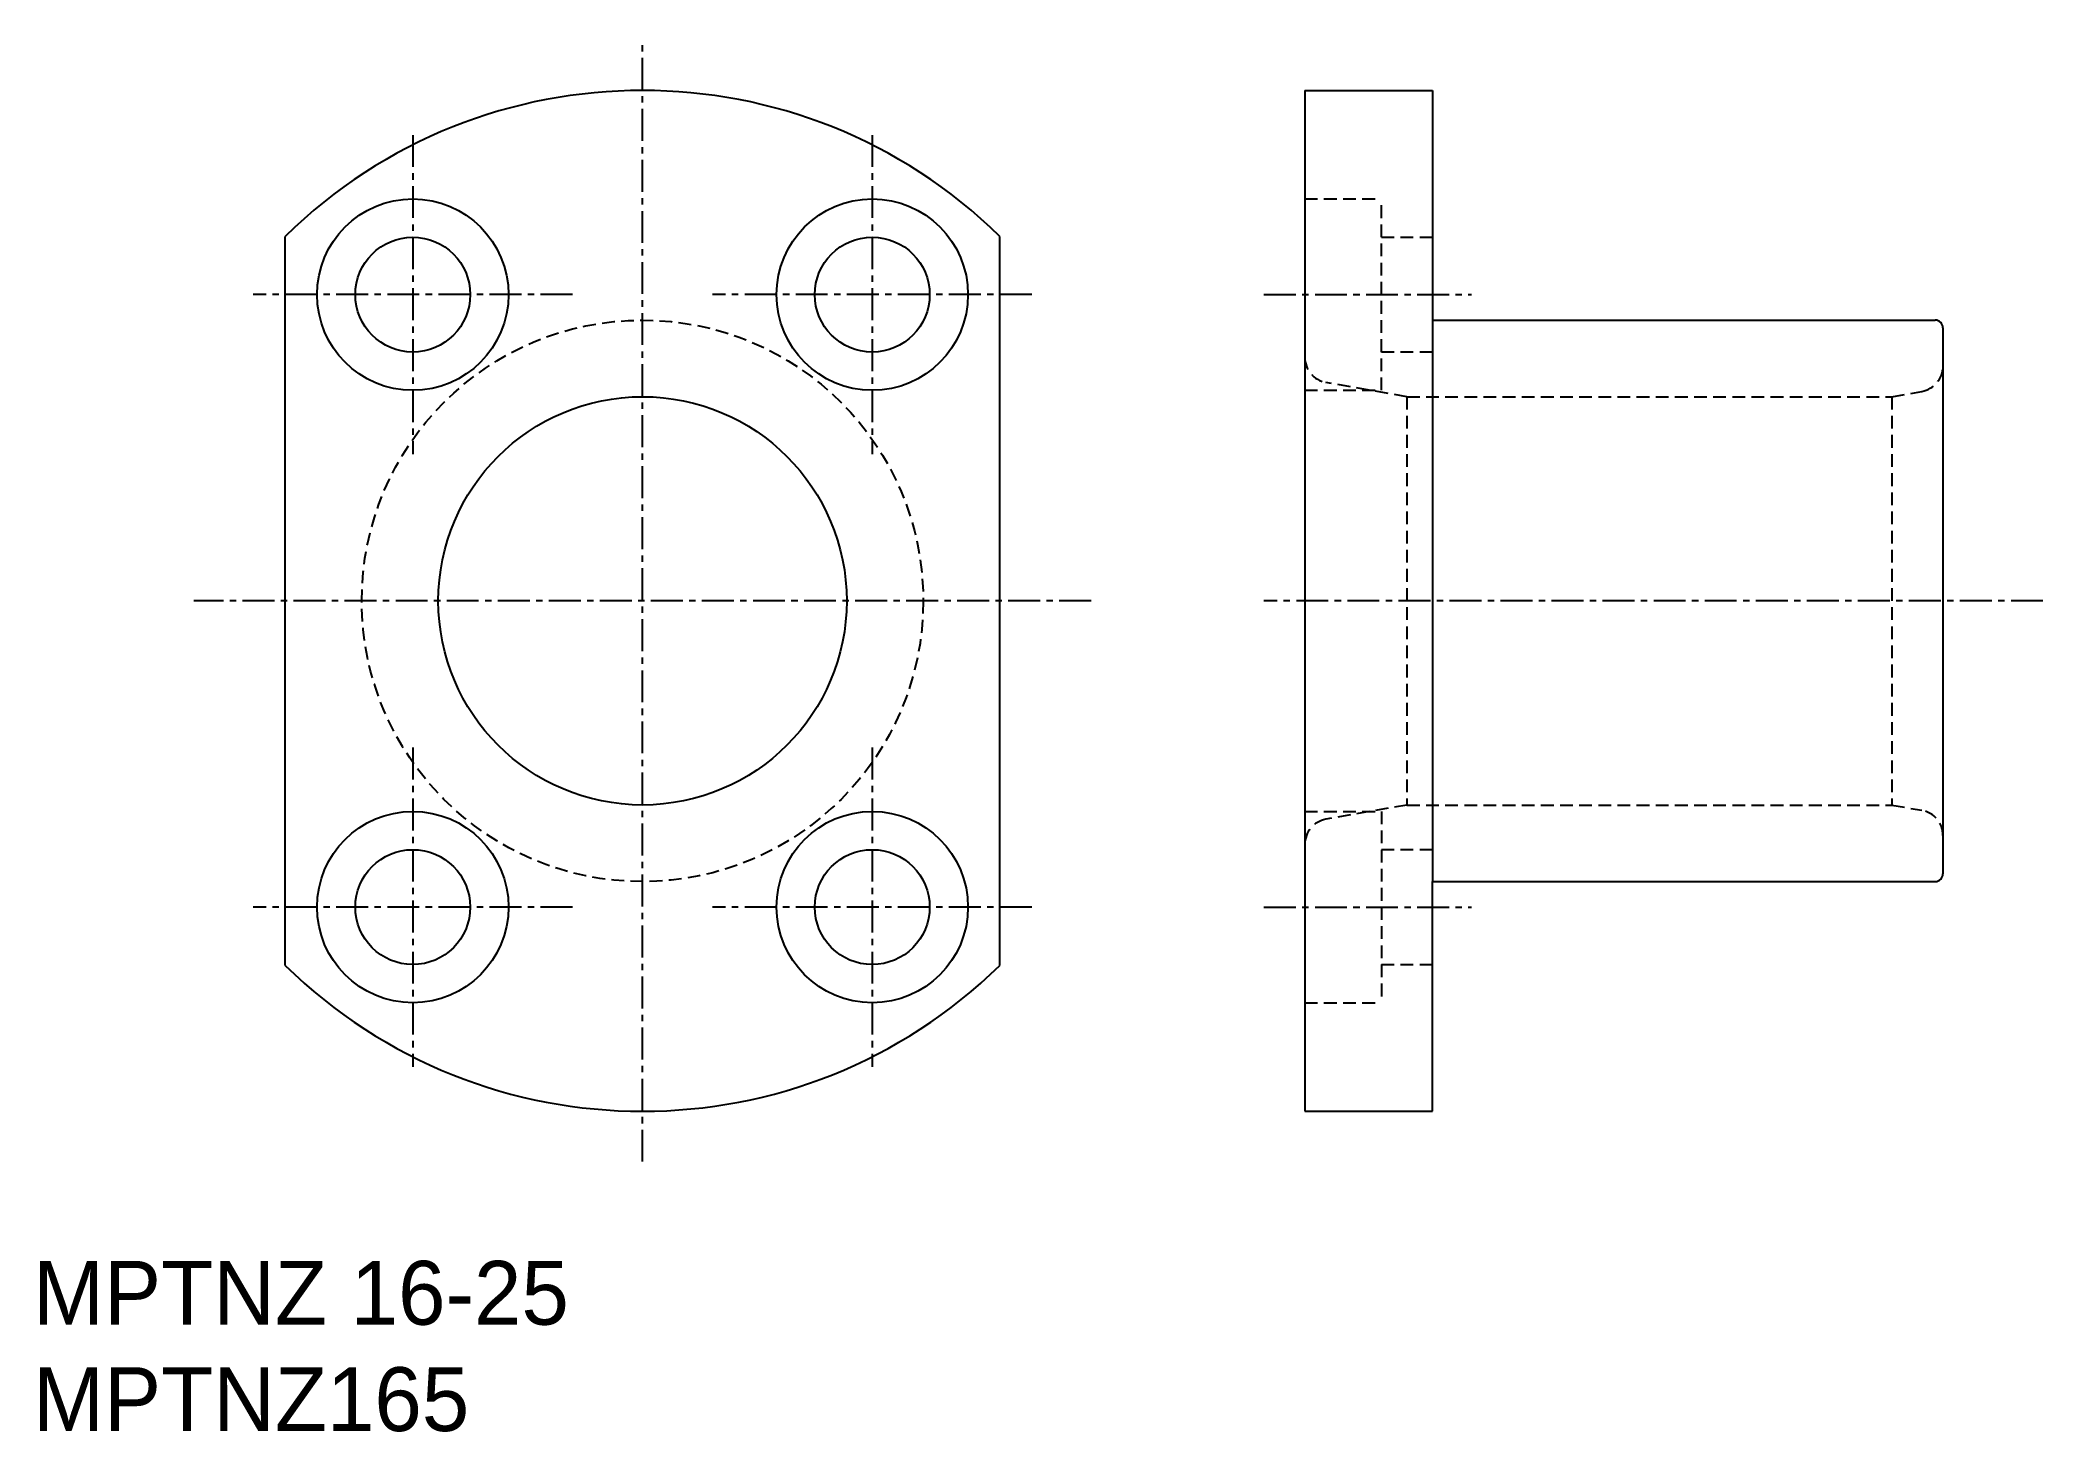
# Model space of a CAD drawing. Extents: x 173.9 to 252.4, y 59.5 to 114.
import ezdxf

# ---------------------------------------------------------------- set-up
doc = ezdxf.new("R2010")
doc.units = 0
doc.linetypes.add('CENTER', pattern=[2, 1.25, -0.25, 0.25, -0.25])
doc.linetypes.add('DASHED', pattern=[0.75, 0.5, -0.25])
doc.layers.get('0').update_dxf_attribs({"linetype": 'CONTINUOUS'})
doc.layers.add('CENTER', color=1, linetype='CENTER')

msp = doc.modelspace()

# ---------------------------------------------------------------- linework, layer by layer
at = {"color": 7, "linetype": 'CONTINUOUS'}
for p, q in [((223.457, 112.041), (223.457, 72.041)), ((223.457, 112.041), (228.457, 112.041)), ((228.457, 112.041), (228.457, 103.041)), ((183.509, 77.758), (183.509, 106.324)), ((211.509, 77.758), (211.509, 106.324)), ((228.457, 106.291), (228.457, 106.291)), ((228.457, 103.041), (248.157, 103.041)), ((228.457, 103.041), (228.457, 81.041)), ((248.457, 102.741), (248.457, 81.341)), ((228.457, 72.041), (228.457, 81.041)), ((228.457, 81.041), (248.157, 81.041)), ((223.457, 72.041), (228.457, 72.041))]:
    msp.add_line(p, q, dxfattribs=at)
at = {"color": 3, "linetype": 'DASHED'}
for p, q in [((223.457, 107.791), (226.457, 107.791)), ((226.457, 100.291), (226.457, 107.791)), ((226.457, 106.291), (228.457, 106.291)), ((228.457, 101.791), (226.457, 101.791)), ((227.457, 100.041), (224.284, 100.601)), ((223.457, 100.291), (226.457, 100.291)), ((227.457, 100.041), (246.457, 100.041)), ((227.457, 100.041), (227.457, 84.041)), ((246.457, 100.041), (247.631, 100.248)), ((246.457, 100.041), (246.457, 84.041)), ((227.457, 84.041), (224.284, 83.482)), ((227.457, 84.041), (246.457, 84.041)), ((246.457, 84.041), (247.631, 83.834)), ((223.457, 83.791), (226.457, 83.791)), ((226.457, 83.791), (226.457, 76.291)), ((228.457, 82.291), (226.457, 82.291)), ((226.457, 77.791), (228.457, 77.791)), ((223.457, 76.291), (226.457, 76.291))]:
    msp.add_line(p, q, dxfattribs=at)
at = {"color": 7, "linetype": 'CONTINUOUS'}
for centre, radius in [((188.509, 104.041), 3.75), ((206.509, 104.041), 3.75), ((188.509, 104.041), 2.25), ((206.509, 104.041), 2.25), ((197.509, 92.041), 8), ((188.509, 80.041), 3.75), ((206.509, 80.041), 3.75), ((188.509, 80.041), 2.25), ((206.509, 80.041), 2.25)]:
    msp.add_circle(centre, radius, dxfattribs=at)
at = {"color": 3, "linetype": 'DASHED'}
msp.add_circle((197.509, 92.041), 11, dxfattribs=at)
at = {"color": 7, "linetype": 'CONTINUOUS'}
for centre, radius, start, end in [((197.509, 92.041), 20, 45.573, 134.427), ((248.157, 102.741), 0.3, 0, 90), ((248.157, 81.341), 0.3, 270, 0), ((197.509, 92.041), 20, 225.573, 314.427)]:
    msp.add_arc(centre, radius, start, end, dxfattribs=at)
at = {"color": 3, "linetype": 'DASHED'}
for centre, start, end in [((224.457, 101.586), 180, 260), ((247.457, 101.233), 280, 360), ((224.457, 82.497), 100, 180), ((247.457, 82.849), 0, 80)]:
    msp.add_arc(centre, 1, start, end, dxfattribs=at)
at = {"layer": 'CENTER', "color": 1, "linetype": 'CENTER'}
for p, q in [((197.509, 70.067), (197.509, 114.016)), ((197.509, 70.067), (197.509, 114.016)), ((188.509, 110.294), (188.509, 97.788)), ((206.509, 110.294), (206.509, 97.788)), ((194.762, 104.041), (182.256, 104.041)), ((212.762, 104.041), (200.256, 104.041)), ((221.856, 104.041), (229.992, 104.041)), ((215.089, 92.041), (179.93, 92.041)), ((252.375, 92.041), (221.856, 92.041)), ((188.509, 86.294), (188.509, 73.788)), ((206.509, 86.294), (206.509, 73.788)), ((194.762, 80.041), (182.256, 80.041)), ((212.762, 80.041), (200.256, 80.041)), ((221.856, 80.041), (229.992, 80.041))]:
    msp.add_line(p, q, dxfattribs=at)

# ---------------------------------------------------------------- texts
at = {"color": 7, "linetype": 'CONTINUOUS'}
for s, p in [('MPTNZ 16-25', (173.632, 63.677)), ('MPTNZ165', (173.632, 59.51))]:
    msp.add_text(s, height=2.5, dxfattribs=at).set_placement(p)

doc.saveas('drawing.dxf')
